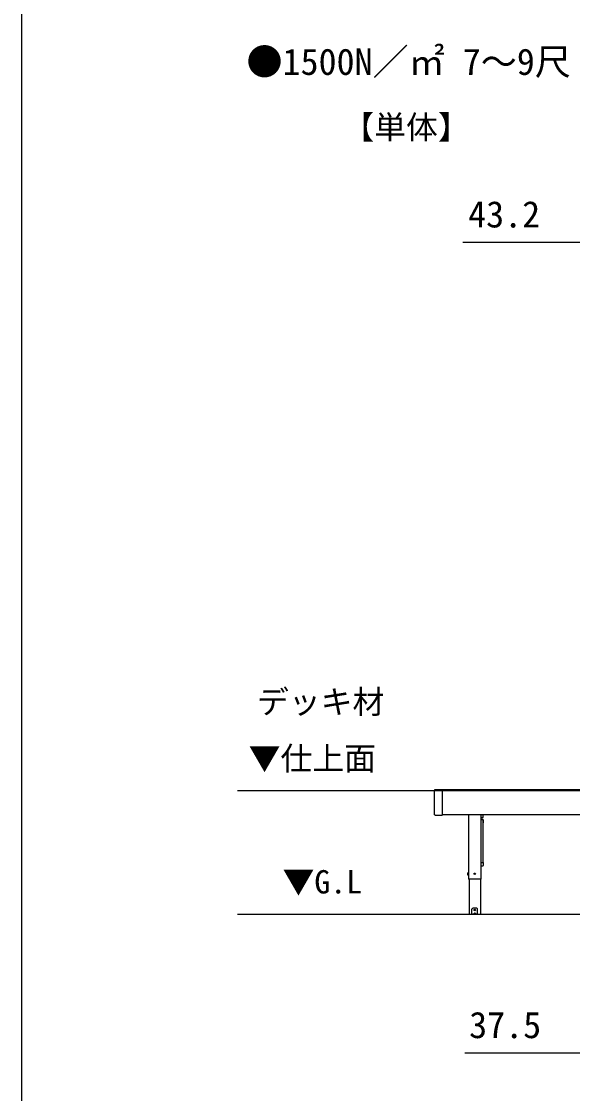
# Model space of a CAD drawing. Units: millimetres, scale not verified. Extents: x -10500 to 10500, y -15600 to 15524.
# Drawn here: x -10500 to -7384, y -6237 to -169 of the extents above; entities that cross this region are included whole.
import ezdxf
from ezdxf.enums import TextEntityAlignment as Align

# ---------------------------------------------------------------- set-up
doc = ezdxf.new("R2010")
doc.units = ezdxf.units.MM
doc.header["$LTSCALE"] = 80
for name, color, linetype in [('0-2_USER1', 3, 'Continuous'), ('0-4_YKK_A1', 4, 'Continuous'), ('0-5_YKK_D', 6, 'Continuous'), ('0-6_YKK_ZWAK', 7, 'Continuous')]:
    doc.layers.add(name, color=color, linetype=linetype)
doc.styles.add('ＭＳ ゴシック', font='')
doc.styles.get('ＭＳ ゴシック').set_extended_font_data('MS Gothic')

msp = doc.modelspace()

# ---------------------------------------------------------------- linework, layer by layer
at = {"layer": '0-4_YKK_A1'}
for p, q in [((4709.5, -4523.5), (-9277.27, -4523.5)), ((-8163.5, -4659.59), (-8163.5, -4519.41)), ((-8163.11, -4518.61), (-8163.21, -4518.71)), ((-8163.11, -4518.61), (-8160.89, -4516.39)), ((-8160.79, -4516.29), (-8160.89, -4516.39)), ((-8160.09, -4516), (-8121.5, -4516)), ((-8120.5, -4517), (-8120.5, -4519.41)), ((-5451.5, -4518.5), (-8120.5, -4518.5)), ((-8163.21, -4660.29), (-8163.11, -4660.39)), ((-8160.89, -4662.61), (-8163.11, -4660.39)), ((-8160.89, -4662.61), (-8160.79, -4662.71)), ((-8121.5, -4663), (-8160.09, -4663)), ((-5451.5, -4660.5), (-8120.5, -4660.5)), ((-7971.58, -4660.5), (-7971.58, -5023.5)), ((-7971.5, -4660.5), (-7971.5, -5023.5)), ((-7901.5, -4660.5), (-7901.5, -5023.5)), ((-7901.5, -4660.5), (-7901.5, -5023.5)), ((-7901.42, -4660.5), (-7901.42, -5023.5)), ((-7889.3, -4674.7), (-7889.3, -4660.5)), ((-7900.7, -4675.7), (-7890.3, -4675.7)), ((-7890.3, -4686.84), (-7900.7, -4686.84)), ((-7890.3, -4687.09), (-7900.7, -4687.09)), ((-7890.5, -4687.46), (-7900.5, -4687.46)), ((-7889.5, -4929.08), (-7889.5, -4688.38)), ((-7889.3, -4687.84), (-7889.3, -4704.99)), ((-7900.7, -4928.71), (-7890.3, -4928.71)), ((-7900.7, -4947.79), (-7890.3, -4947.79)), ((-7889.3, -4929.64), (-7889.3, -4929.77)), ((-7889.3, -4929.77), (-7889.3, -4930.3)), ((-7889.3, -4930.3), (-7889.3, -4932.86)), ((-7889.3, -4932.86), (-7889.3, -4944.55)), ((-7978.3, -4988.5), (-7977.85, -4987.73)), ((-7978.3, -4988.5), (-7978.3, -4998.5)), ((-7978.3, -4998.5), (-7977.85, -4999.27)), ((-7977.85, -4987.73), (-7974.3, -4987.73)), ((-7977.85, -4990.61), (-7974.3, -4990.61)), ((-7977.85, -4996.39), (-7974.3, -4996.39)), ((-7977.85, -4999.27), (-7974.3, -4999.27)), ((-7974.3, -4987.73), (-7974.3, -4999.27)), ((-7973.1, -4987.25), (-7971.5, -4987.25)), ((-7901.42, -5023.5), (-7971.58, -5023.5)), ((-7969.15, -5023.5), (-7969.15, -5223.5)), ((-7938.75, -4993), (-7937.64, -4992.98)), ((-7938.75, -4994), (-7937.64, -4994.02)), ((-7937.64, -4992.98), (-7937.12, -4992.88)), ((-7937.64, -4994.02), (-7937.12, -4994.12)), ((-7937.02, -4992.36), (-7937.12, -4992.88)), ((-7937.02, -4994.64), (-7937.12, -4994.12)), ((-7937, -4991.26), (-7937.02, -4992.36)), ((-7937, -4995.74), (-7937.02, -4994.64)), ((-7936, -4991.26), (-7935.98, -4992.36)), ((-7936, -4995.74), (-7935.98, -4994.64)), ((-7935.98, -4992.36), (-7935.88, -4992.88)), ((-7935.98, -4994.64), (-7935.88, -4994.12)), ((-7935.36, -4992.98), (-7935.88, -4992.88)), ((-7935.36, -4994.02), (-7935.88, -4994.12)), ((-7934.26, -4993), (-7935.36, -4992.98)), ((-7934.26, -4994), (-7935.36, -4994.02)), ((-7903.85, -5023.5), (-7903.85, -5223.5)), ((-7952.5, -5220.5), (-7952.5, -5193.33)), ((-7947.5, -5187.5), (-7951.91, -5191.91)), ((-7925.5, -5187.5), (-7947.5, -5187.5)), ((-7937.94, -5216.04), (-7942.4, -5220.5)), ((-7938.75, -5198), (-7937.64, -5197.98)), ((-7938.75, -5199), (-7937.64, -5199.02)), ((-7937.64, -5197.98), (-7937.12, -5197.88)), ((-7937.64, -5199.02), (-7937.12, -5199.12)), ((-7937.02, -5197.36), (-7937.12, -5197.88)), ((-7937.02, -5199.64), (-7937.12, -5199.12)), ((-7937, -5196.26), (-7937.02, -5197.36)), ((-7937, -5200.74), (-7937.02, -5199.64)), ((-7936, -5196.26), (-7935.98, -5197.36)), ((-7936, -5200.74), (-7935.98, -5199.64)), ((-7935.98, -5197.36), (-7935.88, -5197.88)), ((-7935.98, -5199.64), (-7935.88, -5199.12)), ((-7935.36, -5197.98), (-7935.88, -5197.88)), ((-7935.36, -5199.02), (-7935.88, -5199.12)), ((-7934.26, -5198), (-7935.36, -5197.98)), ((-7934.26, -5199), (-7935.36, -5199.02)), ((-7930.6, -5220.5), (-7935.06, -5216.04)), ((-7921.09, -5191.91), (-7925.5, -5187.5)), ((-7920.5, -5220.5), (-7920.5, -5193.33)), ((4709.5, -5223.5), (-9277.27, -5223.5)), ((-7903.85, -5223.5), (-7969.15, -5223.5)), ((-7952.5, -5221), (-7952.5, -5220.5)), ((-7952.5, -5223.5), (-7952.5, -5221)), ((-7952.5, -5221), (-7951.91, -5221)), ((-7951.91, -5223.5), (-7952.5, -5223.5)), ((-7951.91, -5221), (-7947.5, -5221)), ((-7925.5, -5221), (-7947.5, -5221)), ((-7925.5, -5223.5), (-7947.5, -5223.5)), ((-7940.5, -5220.08), (-7940.5, -5220.5)), ((-7940.5, -5220.5), (-7932.5, -5220.5)), ((-7940, -5221), (-7933, -5221)), ((-7932.5, -5220.08), (-7932.5, -5220.5)), ((-7925.5, -5223.5), (-7925.5, -5221)), ((-7925.5, -5221), (-7921.09, -5221)), ((-7921.09, -5223.5), (-7925.5, -5223.5)), ((-7921.09, -5221), (-7920.5, -5221)), ((-7920.5, -5220.5), (-7920.5, -5221))]:
    msp.add_line(p, q, dxfattribs=at)
for points in [[(-8120.5, -4519.41), (-8120.5, -4659.59), (-8120.5, -4662)], [(-7889.3, -4944.55), (-7889.3, -4946.6), (-7889.3, -4946.79)], [(-7971.5, -4999.75), (-7973.1, -4999.75), (-7973.1, -4987.25)], [(-7947.5, -5221), (-7947.5, -5223.5), (-7951.91, -5223.5)], [(-7920.5, -5221), (-7920.5, -5223.5), (-7921.09, -5223.5)]]:
    msp.add_lwpolyline(points, dxfattribs=at)
msp.add_lwpolyline([(-7974.3, -4987.75), (-7973.1, -4987.75), (-7973.1, -4999.25), (-7974.3, -4999.25)], close=True, dxfattribs=at)
for centre, radius in [((-7936.5, -4993.5), 4), ((-7934.38, -4995.62), 0.3), ((-7936.5, -5198.5), 4), ((-7934.38, -5200.62), 0.3)]:
    msp.add_circle(centre, radius, dxfattribs=at)
for centre, radius, start, end in [((-8162.5, -4519.41), 1, 135, 180), ((-8160.09, -4517), 1, 90, 135), ((-8121.5, -4517), 1, 0, 90), ((-8162.5, -4659.59), 1, 180, 225), ((-8160.09, -4662), 1, 225, 270), ((-8121.5, -4662), 1, 270, 0), ((-7900.7, -4674.7), 1, 223.92867, 270), ((-7900.7, -4687.84), 1, 90, 136.07133), ((-7900.71, -4688.11), 1.03, 89.33234, 133.67747), ((-7900.54, -4688.42), 0.964, 87.79679, 156.39643), ((-7890.46, -4688.42), 0.964, 2.3873, 92.20321), ((-7890.3, -4674.7), 1, 270, 0), ((-7890.3, -4687.84), 1, 0, 90), ((-7890.26, -4688.05), 0.964, 2.3873, 92.20321), ((-7890.18, -4704.99), 0.881, 320.61871, 359.66491), ((-7900.74, -4929.68), 0.964, 87.79679, 135.1392), ((-7900.7, -4946.79), 1, 223.92867, 270), ((-7890.26, -4929.68), 0.964, 2.3873, 92.20321), ((-7890.3, -4946.79), 1, 270, 0), ((-7975.74, -4989.17), 2.56, 145.61708, 214.38292), ((-7968.75, -4993.5), 9.55, 162.41276, 197.58724), ((-7975.74, -4997.83), 2.56, 145.61708, 214.38292), ((-7936.5, -4993.5), 2.3, 167.44414, 192.55586), ((-7936.5, -4993.5), 2.3, 77.44414, 102.55586), ((-7936.5, -4993.5), 2.3, 257.44414, 282.55586), ((-7936.5, -4993.5), 2.3, 347.44414, 12.55586), ((-7950.5, -5193.33), 2, 135, 180), ((-7936.5, -5224.2), 6.1, 53.96812, 126.03188), ((-7936.5, -5198.5), 2.3, 167.44414, 192.55586), ((-7936.5, -5198.5), 2.3, 77.44414, 102.55586), ((-7936.5, -5198.5), 2.3, 257.44414, 282.55586), ((-7936.5, -5198.5), 2.3, 347.44414, 12.55586), ((-7922.5, -5193.33), 2, 0, 45), ((-7939.5, -5220.08), 1, 126.03188, 180), ((-7940, -5220.5), 0.5, 180, 270), ((-7933, -5220.5), 0.5, 270, 0), ((-7933.5, -5220.08), 1, 0, 53.96812)]:
    msp.add_arc(centre, radius, start, end, dxfattribs=at)
for centre, major_axis, ratio, start_param, end_param in [((-7936.5, -5218.93), (0, -3.54), 0.707107, 2.5261129, 3.7570724), ((-7941.9, -5220.5), (0.688, 0.425), 0.381966, 2.1243707, 3.695167), ((-7931.1, -5220.5), (0.688, -0.425), 0.381966, 5.7296109, 7.3004073)]:
    msp.add_ellipse(centre, major_axis=major_axis, ratio=ratio, start_param=start_param, end_param=end_param, dxfattribs=at)
at = {"layer": '0-5_YKK_D'}
for p, q in [((-7299.7, -1420.27), (-8003.56, -1420.27)), ((-7294, -6008.5), (-7993.23, -6008.5))]:
    msp.add_line(p, q, dxfattribs=at)
at = {"layer": '0-6_YKK_ZWAK'}
msp.add_line((-10499.7, 14999.5), (-10499.7, -15600.5), dxfattribs=at)

# ---------------------------------------------------------------- texts
at = {"layer": '0-2_USER1', "style": 'ＭＳ ゴシック'}
for s, height, p in [('●1500N／㎡ 7～9尺', 149.6, (-9227.52, -516.84)), ('【単体】', 132, (-8685.38, -873.23)), ('デッキ材', 132, (-9167.83, -4125.7)), ('▼仕上面', 132, (-9215.38, -4446.1)), ('▼G.L', 132, (-9023.48, -5144.43))]:
    msp.add_text(s, height=height, dxfattribs=at).set_placement(p, align=Align.BOTTOM_LEFT)
at = {"layer": '0-5_YKK_D', "style": 'ＭＳ ゴシック'}
for s, p in [('43.2', (-7974, -1380.27)), ('37.5', (-7968.3, -5968.5))]:
    msp.add_text(s, height=149.6, dxfattribs=at).set_placement(p, align=Align.BOTTOM_LEFT)

doc.saveas('drawing.dxf')
